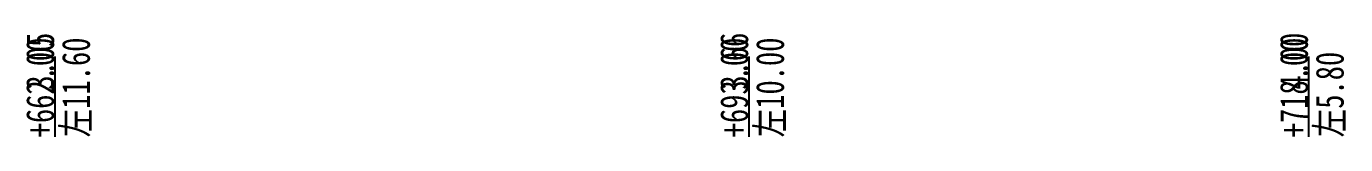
# Model space of a CAD drawing. Header units: millimetres. Extents: x 946 to 3601, y 223 to 2569.
# Drawn here: x 1891 to 1949.9, y 488.1 to 492.7 of the extents above; entities that cross this region are included whole.
import ezdxf

# ---------------------------------------------------------------- set-up
doc = ezdxf.new("R2010")
doc.units = ezdxf.units.MM
doc.layers.add('地质-标注栏', color=1, linetype='Continuous', lineweight=25)
doc.styles.add('标注栏数据', font='', dxfattribs={"width": 0.7, "height": 2.5})
doc.styles.get('标注栏数据').set_extended_font_data('仿宋_GB2312')

msp = doc.modelspace()

# ---------------------------------------------------------------- linework, layer by layer
at = {"layer": '地质-标注栏', "color": 7, "linetype": 'Continuous'}
for p, q in [((1892.288, 489.745), (1892.288, 491.745)), ((1923.288, 489.745), (1923.288, 491.745)), ((1948.288, 489.745), (1948.288, 491.745)), ((1892.288, 488.145), (1892.288, 489.745)), ((1923.288, 488.145), (1923.288, 489.745)), ((1948.288, 488.145), (1948.288, 489.745))]:
    msp.add_line(p, q, dxfattribs=at)

# ---------------------------------------------------------------- texts
at = {"layer": '地质-标注栏', "color": 7, "linetype": 'Continuous', "style": '标注栏数据', "oblique": 0.00001, "width": 0.75}
for s, p in [('3.05', (1892.238, 490.261)), ('3.66', (1923.238, 490.261)), ('4.00', (1948.238, 490.261))]:
    msp.add_text(s, height=1.25, rotation=90.00001, dxfattribs=at).set_placement(p)
at = {"layer": '地质-标注栏', "color": 4, "linetype": 'Continuous', "style": '标注栏数据', "oblique": 0.00001, "width": 0.75}
for s, p in [('+662.00', (1892.238, 488.126)), ('左11.60', (1893.838, 488.126)), ('+693.00', (1923.238, 488.126)), ('左10.00', (1924.838, 488.126)), ('+718.00', (1948.238, 488.126)), ('左5.80', (1949.838, 488.126))]:
    msp.add_text(s, height=1.25, rotation=90.00001, dxfattribs=at).set_placement(p)

doc.saveas('drawing.dxf')
